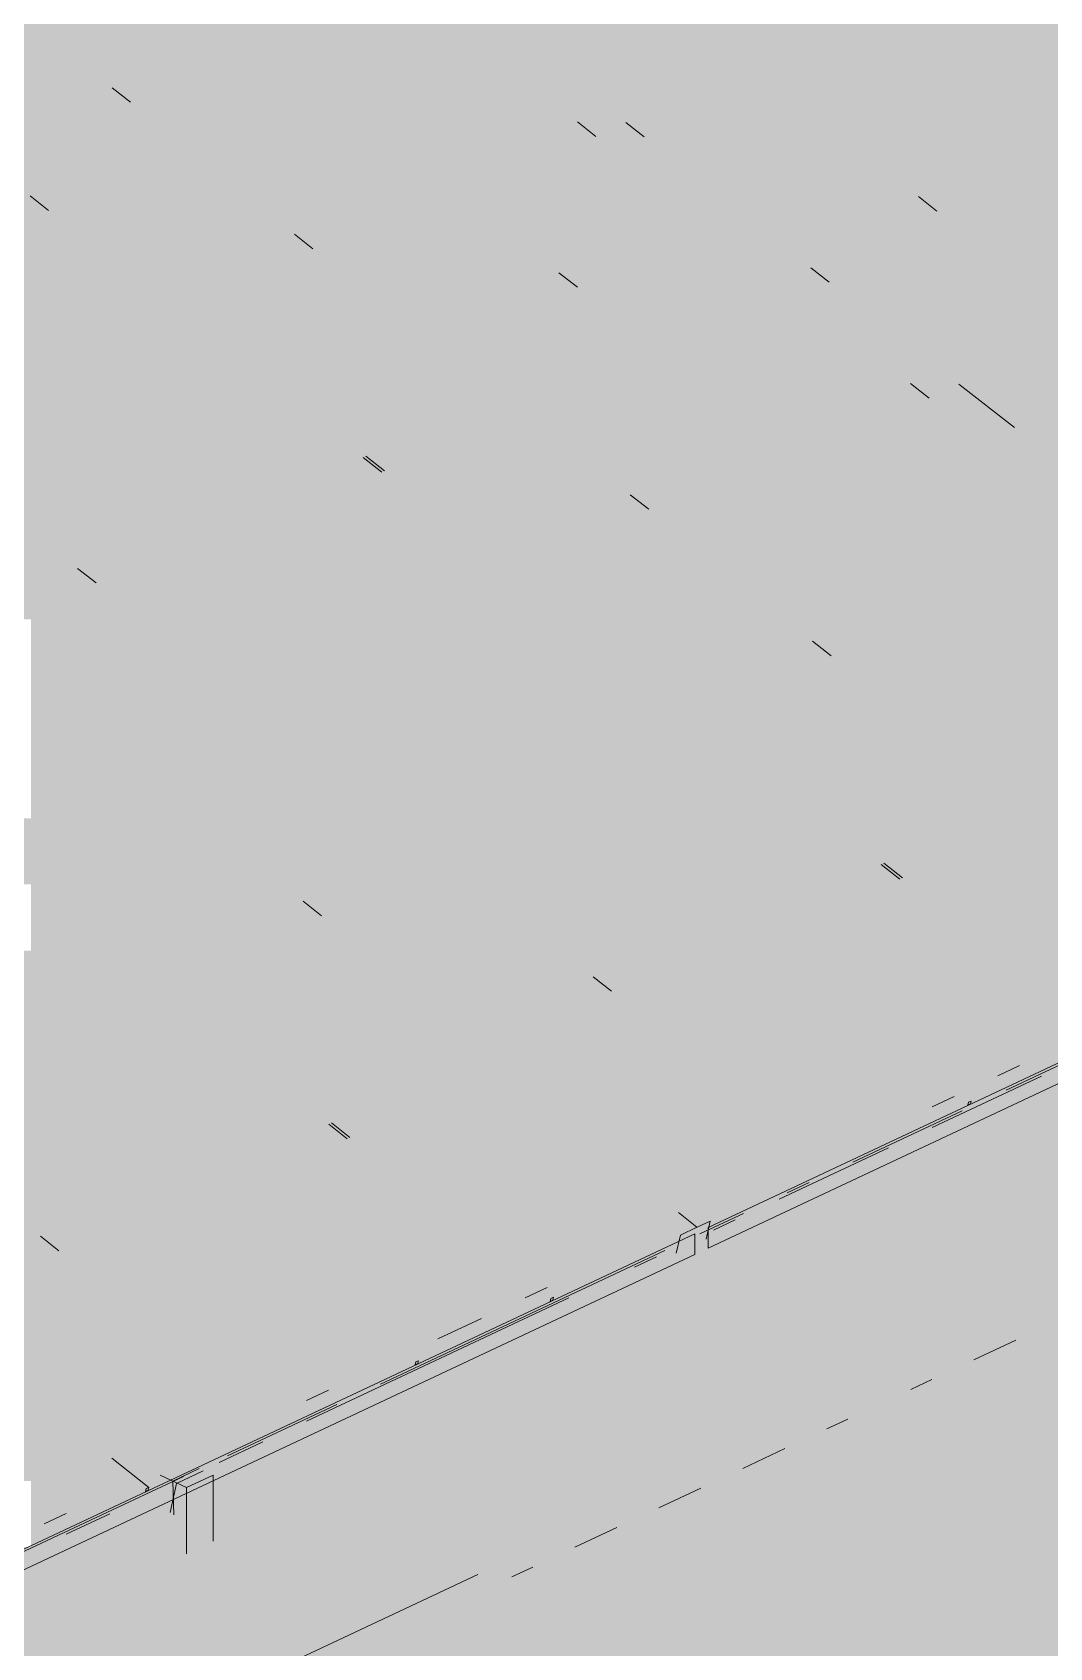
# Model space of a CAD drawing. Header units: millimetres. Extents: x 5 to 1315, y 5 to 292.
# Drawn here: x 1139.158 to 1141.719, y 236.247 to 240.31 of the extents above; entities that cross this region are included whole.
import ezdxf

# ---------------------------------------------------------------- set-up
doc = ezdxf.new("R2010")
doc.units = ezdxf.units.MM
doc.layers.add('EXISTING', color=7, linetype='Continuous')
doc.layers.add('IMAGES', color=7, linetype='Continuous')

# ---------------------------------------------------------------- blocks, each defined once
blk = doc.blocks.new('SHEET_03')
at = {"layer": 'EXISTING', "color": 250, "lineweight": 9}
for p, q in [((239.4055, 240.1342), (239.3589, 240.1708)), ((240.5302, 240.0847), (240.5767, 240.0482)), ((240.6983, 240.0468), (240.6517, 240.0834)), ((239.1526, 239.8986), (239.1991, 239.8621)), ((241.4351, 239.8602), (241.3885, 239.8967)), ((239.818, 239.8021), (239.8646, 239.7655)), ((241.1641, 239.6813), (241.1175, 239.7178)), ((240.4834, 239.7055), (240.53, 239.6689)), ((241.3685, 239.4267), (241.4151, 239.3901)), ((241.6298, 239.3157), (241.4901, 239.4253)), ((239.9909, 239.2406), (240.0375, 239.204)), ((240.0442, 239.2072), (239.9976, 239.2437)), ((240.7096, 239.1106), (240.663, 239.1471)), ((239.3188, 238.925), (239.2722, 238.9616)), ((241.1221, 238.7784), (241.1687, 238.7419)), ((240.8591, 237.304), (242.8955, 238.26)), ((241.295, 238.217), (241.3416, 238.1804)), ((241.3483, 238.1835), (241.3017, 238.2201)), ((240.8591, 237.2519), (242.8955, 238.208)), ((239.8861, 238.0881), (239.8395, 238.1246)), ((240.5697, 237.9348), (240.6162, 237.8983)), ((241.6088, 237.6495), (241.884, 237.7787)), ((241.4228, 237.5557), (241.698, 237.6849)), ((241.643, 237.7111), (241.588, 237.6853)), ((241.4779, 237.6336), (241.4228, 237.6078)), ((241.5145, 237.6189), (241.5129, 237.6116)), ((241.5129, 237.6116), (241.5196, 237.6147)), ((241.5212, 237.622), (241.5145, 237.6189)), ((241.5196, 237.6147), (241.5212, 237.622)), ((239.9041, 237.5639), (239.9507, 237.5274)), ((239.9573, 237.5305), (239.9108, 237.5671)), ((241.2235, 237.4686), (241.4987, 237.5978)), ((241.0376, 237.3749), (241.3128, 237.504)), ((241.0584, 237.3911), (241.1134, 237.4169)), ((240.8309, 237.3047), (240.7843, 237.3413)), ((240.8642, 237.3203), (240.8225, 237.3008)), ((240.8383, 237.2877), (240.9483, 237.3394)), ((240.854, 237.2747), (240.8642, 237.3203)), ((240.8725, 237.2973), (240.9275, 237.3232)), ((238.7893, 236.3323), (240.8258, 237.2883)), ((239.1787, 237.2818), (239.2253, 237.2453)), ((240.7892, 237.2851), (240.779, 237.2395)), ((240.8309, 237.3047), (240.7892, 237.2851)), ((240.8258, 237.2883), (240.8258, 237.2363)), ((240.8591, 237.2519), (240.8591, 237.304)), ((238.7893, 236.2802), (240.8258, 237.2363)), ((240.0344, 236.9103), (240.7499, 237.2462)), ((240.674, 237.2042), (240.729, 237.23)), ((239.8484, 236.8166), (240.5089, 237.1267)), ((240.4538, 237.1528), (240.3988, 237.127)), ((240.463, 237.1252), (240.4614, 237.1179)), ((240.4614, 237.1179), (240.468, 237.1211)), ((240.4697, 237.1284), (240.463, 237.1252)), ((240.468, 237.1211), (240.4697, 237.1284)), ((240.2887, 237.0753), (240.1787, 237.0237)), ((241.5281, 236.9711), (241.6338, 237.0207)), ((240.1236, 236.9659), (240.122, 236.9586)), ((240.122, 236.9586), (240.1286, 236.9617)), ((240.1303, 236.969), (240.1236, 236.9659)), ((240.1286, 236.9617), (240.1303, 236.969)), ((241.3695, 236.8967), (241.4224, 236.9215)), ((239.9035, 236.8945), (239.8484, 236.8686)), ((239.6491, 236.7295), (239.9243, 236.8587)), ((241.1581, 236.7974), (241.2109, 236.8222)), ((239.6283, 236.7132), (239.7383, 236.7649)), ((239.4515, 236.6503), (239.3583, 236.7235)), ((240.9466, 236.6981), (241.0523, 236.7478)), ((239.0987, 236.4711), (239.539, 236.6778)), ((239.4797, 236.6812), (239.5464, 236.6499)), ((239.5783, 236.6975), (239.5117, 236.6662)), ((239.5879, 236.6918), (239.5212, 236.6605)), ((239.5464, 236.6499), (239.6131, 236.6812)), ((239.6131, 236.5147), (239.6131, 236.6812)), ((239.4448, 236.6472), (239.4432, 236.6399)), ((239.4432, 236.6399), (239.4498, 236.643)), ((239.4515, 236.6503), (239.4448, 236.6472)), ((239.4498, 236.643), (239.4515, 236.6503)), ((239.5212, 236.6605), (239.5049, 236.5874)), ((239.5117, 236.6662), (239.5145, 236.5817)), ((239.5464, 236.6499), (239.5464, 236.4834)), ((240.7352, 236.5989), (240.8409, 236.6485)), ((239.243, 236.5844), (239.188, 236.5586)), ((239.243, 236.5324), (239.3531, 236.584)), ((240.5237, 236.4996), (240.6295, 236.5492)), ((239.5464, 236.0871), (240.2798, 236.4315)), ((240.3651, 236.4251), (240.418, 236.45))]:
    blk.add_line(p, q, dxfattribs=at)
at = {"layer": 'IMAGES', "color": 7}
for points in [[(238.8215, 240.1667), (240.1546, 240.1667), (238.8215, 240.3333), (240.1546, 240.3333)], [(240.1546, 240.1667), (240.3212, 240.1667), (240.1546, 240.3333), (240.3212, 240.3333)], [(240.3212, 240.1667), (241.3211, 240.1667), (240.3212, 240.3333), (241.3211, 240.3333)], [(241.3211, 240.1667), (241.4877, 240.1667), (241.3211, 240.3333), (241.4877, 240.3333)], [(241.4877, 240.1667), (241.9876, 240.1667), (241.4877, 240.3333), (241.9876, 240.3333)], [(238.4882, 240), (239.4881, 240), (238.4882, 240.1667), (239.4881, 240.1667)], [(239.4881, 240), (239.6547, 240), (239.4881, 240.1667), (239.6547, 240.1667)], [(239.6547, 240), (241.1544, 240), (239.6547, 240.1667), (241.1544, 240.1667)], [(241.1544, 240), (241.3211, 240), (241.1544, 240.1667), (241.3211, 240.1667)], [(241.3211, 240), (241.9876, 240), (241.3211, 240.1667), (241.9876, 240.1667)], [(238.155, 239.8333), (240.1546, 239.8333), (238.155, 240), (240.1546, 240)], [(240.1546, 239.8333), (240.3212, 239.8333), (240.1546, 240), (240.3212, 240)], [(240.3212, 239.8333), (240.6545, 239.8333), (240.3212, 240), (240.6545, 240)], [(240.6545, 239.8333), (240.9878, 239.8333), (240.6545, 240), (240.9878, 240)], [(240.9878, 239.8333), (241.821, 239.8333), (240.9878, 240), (241.821, 240)], [(237.8217, 239.6667), (239.3214, 239.6667), (237.8217, 239.8333), (239.3214, 239.8333)], [(239.3214, 239.6667), (239.4881, 239.6667), (239.3214, 239.8333), (239.4881, 239.8333)], [(239.4881, 239.6667), (240.8211, 239.6667), (239.4881, 239.8333), (240.8211, 239.8333)], [(240.8211, 239.6667), (240.9878, 239.6667), (240.8211, 239.8333), (240.9878, 239.8333)], [(240.9878, 239.6667), (242.3209, 239.6667), (240.9878, 239.8333), (242.3209, 239.8333)], [(237.9883, 239.5), (241.1544, 239.5), (237.9883, 239.6667), (241.1544, 239.6667)], [(241.1544, 239.5), (241.3211, 239.5), (241.1544, 239.6667), (241.3211, 239.6667)], [(241.3211, 239.5), (242.1542, 239.5), (241.3211, 239.6667), (242.1542, 239.6667)], [(238.3216, 239.3333), (239.6547, 239.3333), (238.3216, 239.5), (239.6547, 239.5)], [(239.6547, 239.3333), (239.8213, 239.3333), (239.6547, 239.5), (239.8213, 239.5)], [(239.8213, 239.3333), (241.9876, 239.3333), (239.8213, 239.5), (241.9876, 239.5)], [(238.9882, 239.1667), (241.4877, 239.1667), (238.9882, 239.3333), (241.4877, 239.3333)], [(241.4877, 239.1667), (241.6543, 239.1667), (241.4877, 239.3333), (241.6543, 239.3333)], [(241.6543, 239.1667), (242.6541, 239.1667), (241.6543, 239.3333), (242.6541, 239.3333)], [(238.6549, 239), (243.154, 239), (238.6549, 239.1667), (243.154, 239.1667)], [(238.8215, 238.8333), (239.3214, 238.8333), (238.8215, 239), (239.3214, 239)], [(239.3214, 238.6667), (239.4881, 238.6667), (239.3214, 239), (239.4881, 239)], [(239.4881, 238.8333), (241.3211, 238.8333), (239.4881, 239), (241.3211, 239)], [(241.3211, 238.8333), (241.6543, 238.8333), (241.3211, 239), (241.6543, 239)], [(241.6543, 238.8333), (241.9876, 238.8333), (241.6543, 239), (241.9876, 239)], [(239.1548, 238.6667), (239.3214, 238.6667), (239.1548, 238.8333), (239.3214, 238.8333)], [(239.4881, 238.6667), (240.4879, 238.6667), (239.4881, 238.8333), (240.4879, 238.8333)], [(240.4879, 238.6667), (240.6545, 238.6667), (240.4879, 238.8333), (240.6545, 238.8333)], [(240.6545, 238.6667), (241.9876, 238.6667), (240.6545, 238.8333), (241.9876, 238.8333)], [(239.1548, 238.3333), (239.3214, 238.3333), (239.1548, 238.6667), (239.3214, 238.6667)], [(239.3214, 238.5), (241.1544, 238.5), (239.3214, 238.6667), (241.1544, 238.6667)], [(241.1544, 238.5), (241.3211, 238.5), (241.1544, 238.6667), (241.3211, 238.6667)], [(241.3211, 238.5), (242.3209, 238.5), (241.3211, 238.6667), (242.3209, 238.6667)], [(239.3214, 238.3333), (239.4881, 238.3333), (239.3214, 238.5), (239.4881, 238.5)], [(239.4881, 238.3333), (240.9878, 238.3333), (239.4881, 238.5), (240.9878, 238.5)], [(240.9878, 238.3333), (241.1544, 238.3333), (240.9878, 238.5), (241.1544, 238.5)], [(241.1544, 238.3333), (242.9874, 238.3333), (241.1544, 238.5), (242.9874, 238.5)], [(238.6549, 238.1667), (239.3214, 238.1667), (238.6549, 238.3333), (239.3214, 238.3333)], [(239.3214, 238.1667), (239.6547, 238.1667), (239.3214, 238.3333), (239.6547, 238.3333)], [(239.6547, 238.1667), (240.1546, 238.1667), (239.6547, 238.3333), (240.1546, 238.3333)], [(240.1546, 238), (240.3212, 238), (240.1546, 238.3333), (240.3212, 238.3333)], [(240.3212, 238), (242.1542, 238), (240.3212, 238.3333), (242.1542, 238.3333)], [(239.1548, 238), (239.3214, 238), (239.1548, 238.1667), (239.3214, 238.1667)], [(239.3214, 238), (239.8213, 238), (239.3214, 238.1667), (239.8213, 238.1667)], [(239.8213, 238), (239.988, 238), (239.8213, 238.1667), (239.988, 238.1667)], [(239.988, 238), (240.1546, 238), (239.988, 238.1667), (240.1546, 238.1667)], [(237.9883, 237.8333), (239.8213, 237.8333), (237.9883, 238), (239.8213, 238)], [(239.8213, 237.8333), (239.988, 237.8333), (239.8213, 238), (239.988, 238)], [(239.988, 237.8333), (240.1546, 237.8333), (239.988, 238), (240.1546, 238)], [(240.1546, 237.8333), (242.1542, 237.8333), (240.1546, 238), (242.1542, 238)], [(238.3216, 237.6667), (239.988, 237.6667), (238.3216, 237.8333), (239.988, 237.8333)], [(239.988, 237.6667), (240.4879, 237.6667), (239.988, 237.8333), (240.4879, 237.8333)], [(240.4879, 237.6667), (240.6545, 237.6667), (240.4879, 237.8333), (240.6545, 237.8333)], [(240.6545, 237.6667), (240.8211, 237.6667), (240.6545, 237.8333), (240.8211, 237.8333)], [(240.8211, 237.6667), (241.821, 237.6667), (240.8211, 237.8333), (241.821, 237.8333)], [(238.9882, 237.5), (240.3212, 237.5), (238.9882, 237.6667), (240.3212, 237.6667)], [(240.3212, 237.5), (240.4879, 237.5), (240.3212, 237.6667), (240.4879, 237.6667)], [(240.4879, 237.5), (241.1544, 237.5), (240.4879, 237.6667), (241.1544, 237.6667)], [(241.1544, 237.5), (241.4877, 237.5), (241.1544, 237.6667), (241.4877, 237.6667)], [(241.4877, 237.5), (241.6543, 237.5), (241.4877, 237.6667), (241.6543, 237.6667)], [(241.6543, 237.5), (241.821, 237.5), (241.6543, 237.6667), (241.821, 237.6667)], [(238.8215, 237.3333), (239.988, 237.3333), (238.8215, 237.5), (239.988, 237.5)], [(239.988, 237.3333), (240.1546, 237.3333), (239.988, 237.5), (240.1546, 237.5)], [(240.1546, 237.3333), (240.6545, 237.3333), (240.1546, 237.5), (240.6545, 237.5)], [(240.6545, 237.3333), (241.3211, 237.3333), (240.6545, 237.5), (241.3211, 237.5)], [(241.3211, 237.3333), (241.4877, 237.3333), (241.3211, 237.5), (241.4877, 237.5)], [(241.4877, 237.3333), (241.6543, 237.3333), (241.4877, 237.5), (241.6543, 237.5)], [(241.6543, 237.1667), (241.821, 237.1667), (241.6543, 237.5), (241.821, 237.5)], [(238.8215, 237.1667), (240.6545, 237.1667), (238.8215, 237.3333), (240.6545, 237.3333)], [(240.6545, 237), (240.8211, 237), (240.6545, 237.3333), (240.8211, 237.3333)], [(240.8211, 237.1667), (240.9878, 237.1667), (240.8211, 237.3333), (240.9878, 237.3333)], [(240.9878, 237.1667), (241.1544, 237.1667), (240.9878, 237.3333), (241.1544, 237.3333)], [(241.1544, 237.1667), (241.3211, 237.1667), (241.1544, 237.3333), (241.3211, 237.3333)], [(241.3211, 237.1667), (241.6543, 237.1667), (241.3211, 237.3333), (241.6543, 237.3333)], [(236.322, 237), (239.8213, 237), (236.322, 237.1667), (239.8213, 237.1667)], [(239.8213, 237), (239.988, 237), (239.8213, 237.1667), (239.988, 237.1667)], [(239.988, 237), (240.1546, 237), (239.988, 237.1667), (240.1546, 237.1667)], [(240.1546, 237), (240.4879, 237), (240.1546, 237.1667), (240.4879, 237.1667)], [(240.4879, 237), (240.6545, 237), (240.4879, 237.1667), (240.6545, 237.1667)], [(240.8211, 237), (240.9878, 237), (240.8211, 237.1667), (240.9878, 237.1667)], [(240.9878, 237), (241.3211, 237), (240.9878, 237.1667), (241.3211, 237.1667)], [(241.3211, 237), (241.4877, 237), (241.3211, 237.1667), (241.4877, 237.1667)], [(241.4877, 237), (241.6543, 237), (241.4877, 237.1667), (241.6543, 237.1667)], [(241.6543, 237), (241.821, 237), (241.6543, 237.1667), (241.821, 237.1667)], [(238.9882, 236.8333), (239.3214, 236.8333), (238.9882, 237), (239.3214, 237)], [(239.3214, 236.8333), (239.8213, 236.8333), (239.3214, 237), (239.8213, 237)], [(239.8213, 236.8333), (240.1546, 236.8333), (239.8213, 237), (240.1546, 237)], [(240.1546, 236.8333), (240.3212, 236.8333), (240.1546, 237), (240.3212, 237)], [(240.3212, 236.8333), (240.4879, 236.8333), (240.3212, 237), (240.4879, 237)], [(240.4879, 236.8333), (240.6545, 236.8333), (240.4879, 237), (240.6545, 237)], [(240.6545, 236.8333), (240.9878, 236.8333), (240.6545, 237), (240.9878, 237)], [(240.9878, 236.8333), (241.1544, 236.8333), (240.9878, 237), (241.1544, 237)], [(241.1544, 236.8333), (241.3211, 236.8333), (241.1544, 237), (241.3211, 237)], [(241.3211, 236.8333), (241.4877, 236.8333), (241.3211, 237), (241.4877, 237)], [(241.4877, 236.8333), (241.6543, 236.8333), (241.4877, 237), (241.6543, 237)], [(241.6543, 236.8333), (241.821, 236.8333), (241.6543, 237), (241.821, 237)], [(238.3216, 236.6667), (239.3214, 236.6667), (238.3216, 236.8333), (239.3214, 236.8333)], [(239.3214, 236.6667), (239.4881, 236.6667), (239.3214, 236.8333), (239.4881, 236.8333)], [(239.4881, 236.6667), (239.6547, 236.6667), (239.4881, 236.8333), (239.6547, 236.8333)], [(239.6547, 236.6667), (239.8213, 236.6667), (239.6547, 236.8333), (239.8213, 236.8333)], [(239.8213, 236.6667), (239.988, 236.6667), (239.8213, 236.8333), (239.988, 236.8333)], [(239.988, 236.5), (240.1546, 236.5), (239.988, 236.8333), (240.1546, 236.8333)], [(240.1546, 236.6667), (240.3212, 236.6667), (240.1546, 236.8333), (240.3212, 236.8333)], [(240.3212, 236.6667), (240.6545, 236.6667), (240.3212, 236.8333), (240.6545, 236.8333)], [(240.6545, 236.6667), (240.8211, 236.6667), (240.6545, 236.8333), (240.8211, 236.8333)], [(240.8211, 236.6667), (240.9878, 236.6667), (240.8211, 236.8333), (240.9878, 236.8333)], [(240.9878, 236.6667), (241.1544, 236.6667), (240.9878, 236.8333), (241.1544, 236.8333)], [(241.1544, 236.6667), (241.3211, 236.6667), (241.1544, 236.8333), (241.3211, 236.8333)], [(241.3211, 236.6667), (241.4877, 236.6667), (241.3211, 236.8333), (241.4877, 236.8333)], [(241.4877, 236.6667), (241.821, 236.6667), (241.4877, 236.8333), (241.821, 236.8333)], [(239.1548, 236.5), (239.4881, 236.5), (239.1548, 236.6667), (239.4881, 236.6667)], [(239.4881, 236.5), (239.988, 236.5), (239.4881, 236.6667), (239.988, 236.6667)], [(240.1546, 236.5), (240.3212, 236.5), (240.1546, 236.6667), (240.3212, 236.6667)], [(240.3212, 236.5), (240.4879, 236.5), (240.3212, 236.6667), (240.4879, 236.6667)], [(240.4879, 236.3333), (240.6545, 236.3333), (240.4879, 236.6667), (240.6545, 236.6667)], [(240.6545, 236.5), (240.8211, 236.5), (240.6545, 236.6667), (240.8211, 236.6667)], [(240.8211, 236.5), (240.9878, 236.5), (240.8211, 236.6667), (240.9878, 236.6667)], [(240.9878, 236.5), (241.1544, 236.5), (240.9878, 236.6667), (241.1544, 236.6667)], [(241.1544, 236.5), (241.3211, 236.5), (241.1544, 236.6667), (241.3211, 236.6667)], [(241.3211, 236.5), (241.4877, 236.5), (241.3211, 236.6667), (241.4877, 236.6667)], [(241.4877, 236.5), (242.8208, 236.5), (241.4877, 236.6667), (242.8208, 236.6667)], [(238.9882, 236.3333), (240.3212, 236.3333), (238.9882, 236.5), (240.3212, 236.5)], [(240.3212, 236.3333), (240.4879, 236.3333), (240.3212, 236.5), (240.4879, 236.5)], [(240.6545, 236.3333), (240.8211, 236.3333), (240.6545, 236.5), (240.8211, 236.5)], [(240.8211, 236.3333), (240.9878, 236.3333), (240.8211, 236.5), (240.9878, 236.5)], [(240.9878, 236.3333), (241.1544, 236.3333), (240.9878, 236.5), (241.1544, 236.5)], [(241.1544, 236.3333), (242.6541, 236.3333), (241.1544, 236.5), (242.6541, 236.5)], [(238.8215, 236.1667), (240.1546, 236.1667), (238.8215, 236.3333), (240.1546, 236.3333)], [(240.1546, 236.1667), (240.3212, 236.1667), (240.1546, 236.3333), (240.3212, 236.3333)], [(240.3212, 236), (240.4879, 236), (240.3212, 236.3333), (240.4879, 236.3333)], [(240.4879, 236.1667), (240.6545, 236.1667), (240.4879, 236.3333), (240.6545, 236.3333)], [(240.6545, 236.1667), (240.8211, 236.1667), (240.6545, 236.3333), (240.8211, 236.3333)], [(240.8211, 236.1667), (242.3209, 236.1667), (240.8211, 236.3333), (242.3209, 236.3333)]]:
    blk.add_solid(points, dxfattribs=at)

msp = doc.modelspace()

# ---------------------------------------------------------------- block references
msp.add_blockref('SHEET_03', (900, 0))

doc.saveas('drawing.dxf')
